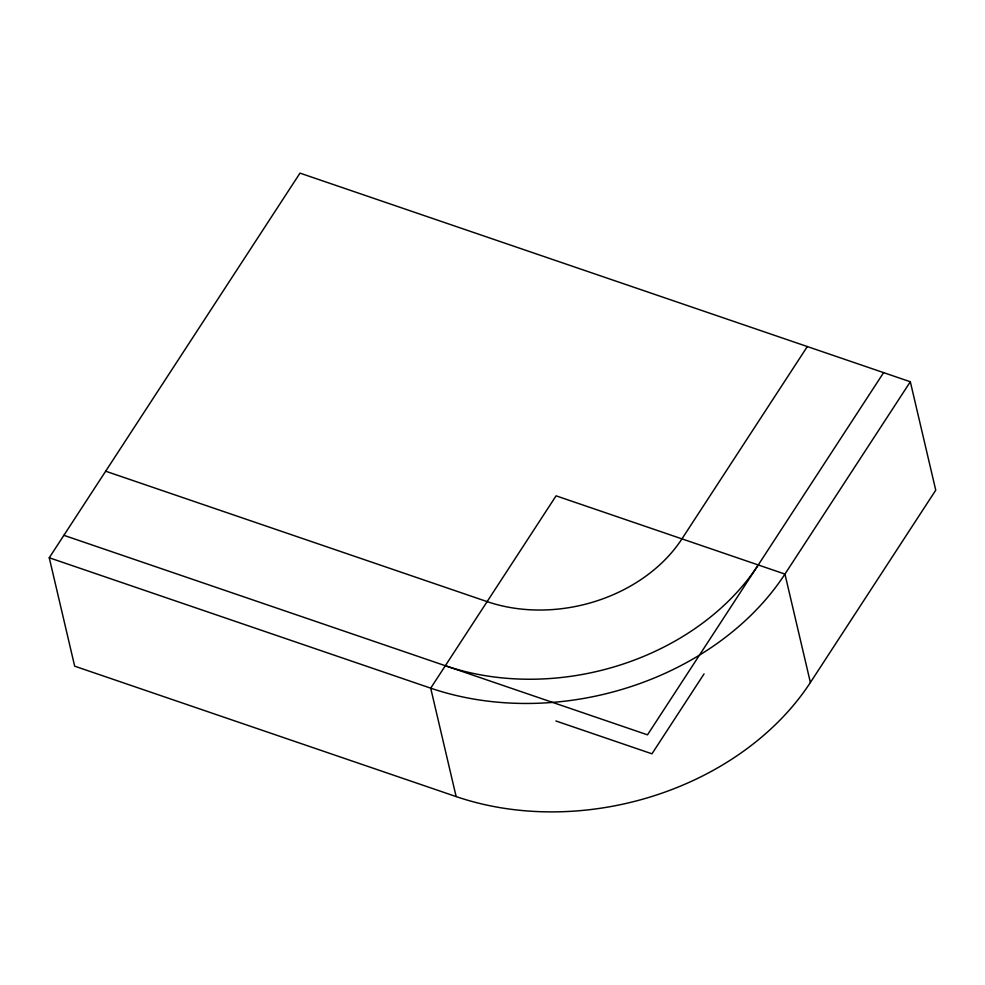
<?xml version="1.0" encoding="UTF-8"?>
<svg xmlns="http://www.w3.org/2000/svg" width="985" height="985" viewBox="0 0 985 985"><rect width="100%" height="100%" fill="white"/><g stroke="black" fill="none" stroke-linecap="round" stroke-linejoin="round"><path stroke-width="1.48" d="M49.25 557.756L299.994 173.126L910.325 381.761L935.75 490.185L810.384 682.507A263.734 204.092 -13.2 0 1 456.141 796.582L74.675 666.18L49.25 557.756L430.704 688.158A263.734 204.092 -13.2 0 0 784.946 574.083L910.325 381.761M807.331 346.56L681.952 538.869A145.054 112.253 -13.2 0 1 487.119 601.613L105.666 471.212M883.619 372.638L647.502 734.835L63.877 535.323M704.053 673.888L651.959 753.808L555.897 720.971M810.384 682.507L784.946 574.083L556.082 495.837L430.704 688.158L456.141 796.582M758.253 564.947A232.965 180.28 -13.2 0 1 445.331 665.712"/></g></svg>
